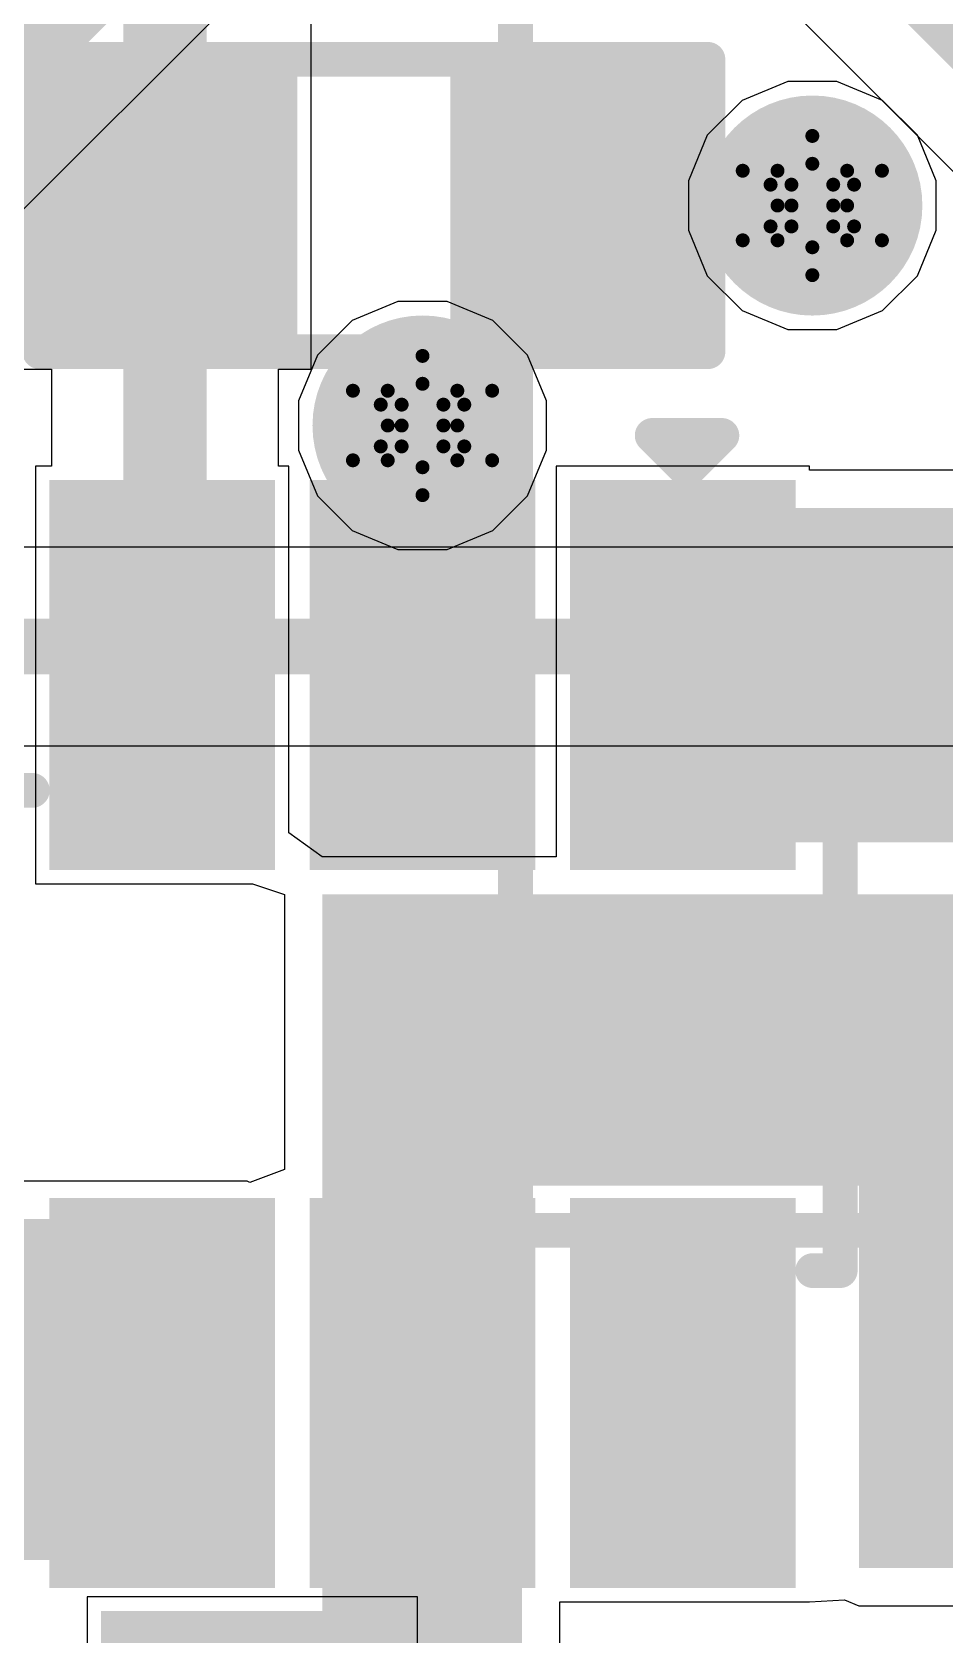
# Model space of a CAD drawing. Header units: inches. Extents: x -2.7 to 10.9, y -2.9 to 7.4.
# Drawn here: x -2.0991 to -1.968, y 1.6312 to 1.8615 of the extents above; entities that cross this region are included whole.
import ezdxf

# ---------------------------------------------------------------- set-up
doc = ezdxf.new("R2010")
doc.units = ezdxf.units.IN
doc.header["$MEASUREMENT"] = 0
for name, color, linetype in [('Board Outline', 216, 'Continuous'), ('Bottom Layer', 5, 'Continuous'), ('Bottom Overlay', 54, 'Continuous'), ('Bottom Solder', 6, 'Continuous'), ('Drill Drawing', 1, 'Continuous'), ('Layer 2', 16, 'Continuous'), ('Layer 3', 76, 'Continuous'), ('Top Layer', 1, 'Continuous'), ('Top Overlay', 2, 'Continuous'), ('Top Paste', 8, 'Continuous'), ('Top Solder', 216, 'Continuous'), ('Via Holes', 16, 'Continuous')]:
    doc.layers.add(name, color=color, linetype=linetype)

# ---------------------------------------------------------------- blocks, each defined once
blk = doc.blocks.new('TP12422673_B_119')
at = {"layer": 'Bottom Solder'}
blk.add_hatch(color=6, dxfattribs=at).paths.add_polyline_path([(-0.07474, 0.08668), (-0.07474, 0.00781), (-0.11817, 0.00781), (-0.11817, 0.08668)])
blk = doc.blocks.new('SOT_23_6_135')
at = {"layer": 'Top Layer'}
for points in [[(-0.07559, 0.04961), (-0.02756, 0.04961), (-0.02756, 0.0252), (-0.07559, 0.0252)], [(0.02756, 0.04961), (0.07559, 0.04961), (0.07559, 0.0252), (0.02756, 0.0252)], [(-0.07559, 0.0122), (-0.02756, 0.0122), (-0.02756, -0.0122), (-0.07559, -0.0122)], [(0.02756, 0.0122), (0.07559, 0.0122), (0.07559, -0.0122), (0.02756, -0.0122)], [(-0.07559, -0.0252), (-0.02756, -0.0252), (-0.02756, -0.04961), (-0.07559, -0.04961)], [(0.02756, -0.0252), (0.07559, -0.0252), (0.07559, -0.04961), (0.02756, -0.04961)]]:
    blk.add_hatch(color=1, dxfattribs=at).paths.add_polyline_path(points)
at = {"layer": 'Top Paste'}
for points in [[(-0.07559, 0.04961), (-0.02756, 0.04961), (-0.02756, 0.0252), (-0.07559, 0.0252)], [(0.02756, 0.04961), (0.07559, 0.04961), (0.07559, 0.0252), (0.02756, 0.0252)], [(-0.07559, 0.0122), (-0.02756, 0.0122), (-0.02756, -0.0122), (-0.07559, -0.0122)], [(0.02756, 0.0122), (0.07559, 0.0122), (0.07559, -0.0122), (0.02756, -0.0122)], [(-0.07559, -0.0252), (-0.02756, -0.0252), (-0.02756, -0.04961), (-0.07559, -0.04961)], [(0.02756, -0.0252), (0.07559, -0.0252), (0.07559, -0.04961), (0.02756, -0.04961)]]:
    blk.add_hatch(color=8, dxfattribs=at).paths.add_polyline_path(points)
at = {"layer": 'Top Solder'}
for points in [[(-0.07959, 0.05361), (-0.02356, 0.05361), (-0.02356, 0.0212), (-0.07959, 0.0212)], [(0.02356, 0.05361), (0.07959, 0.05361), (0.07959, 0.0212), (0.02356, 0.0212)], [(-0.07959, 0.0162), (-0.02356, 0.0162), (-0.02356, -0.0162), (-0.07959, -0.0162)], [(0.02356, 0.0162), (0.07959, 0.0162), (0.07959, -0.0162), (0.02356, -0.0162)], [(-0.07959, -0.0212), (-0.02356, -0.0212), (-0.02356, -0.05361), (-0.07959, -0.05361)], [(0.02356, -0.0212), (0.07959, -0.0212), (0.07959, -0.05361), (0.02356, -0.05361)]]:
    blk.add_hatch(color=216, dxfattribs=at).paths.add_polyline_path(points)
at = {"layer": 'Top Overlay'}
for points in [[(-0.035, 0.05606, 0.005, 0.005, 0), (-0.035, 0.06, 0.005, 0.005, 0)], [(0.034, 0.06, 0.005, 0.005, 0), (-0.035, 0.06, 0.005, 0.005, 0)], [(0.034, 0.05606, 0.005, 0.005, 0), (0.034, 0.06, 0.005, 0.005, 0)], [(-0.086, 0.033, 0.005, 0.005, 0), (-0.086, 0.043, 0.005, 0.005, 0)], [(-0.081, 0.038, 0.005, 0.005, 0), (-0.086, 0.043, 0.005, 0.005, 0)], [(-0.086, 0.033, 0.005, 0.005, 0), (-0.081, 0.038, 0.005, 0.005, 0)], [(-0.035, -0.06, 0.005, 0.005, 0), (-0.035, -0.05606, 0.005, 0.005, 0)], [(0.034, -0.06, 0.005, 0.005, 0), (0.034, -0.05606, 0.005, 0.005, 0)], [(0.034, -0.06, 0.005, 0.005, 0), (-0.035, -0.06, 0.005, 0.005, 0)]]:
    blk.add_lwpolyline(points, format="xyseb", dxfattribs=at)
for points in [[(-0.03625, 0.06, 0.0025, 0.0025, 1), (-0.03375, 0.06, 0.0025, 0.0025, 1)], [(-0.03625, 0.06, 0.0025, 0.0025, 1), (-0.03375, 0.06, 0.0025, 0.0025, 1)], [(0.03275, 0.06, 0.0025, 0.0025, 1), (0.03525, 0.06, 0.0025, 0.0025, 1)], [(0.03275, 0.06, 0.0025, 0.0025, 1), (0.03525, 0.06, 0.0025, 0.0025, 1)], [(-0.03625, 0.05606, 0.0025, 0.0025, 1), (-0.03375, 0.05606, 0.0025, 0.0025, 1)], [(0.03275, 0.05606, 0.0025, 0.0025, 1), (0.03525, 0.05606, 0.0025, 0.0025, 1)], [(-0.08725, 0.043, 0.0025, 0.0025, 1), (-0.08475, 0.043, 0.0025, 0.0025, 1)], [(-0.08725, 0.043, 0.0025, 0.0025, 1), (-0.08475, 0.043, 0.0025, 0.0025, 1)], [(-0.08225, 0.038, 0.0025, 0.0025, 1), (-0.07975, 0.038, 0.0025, 0.0025, 1)], [(-0.08225, 0.038, 0.0025, 0.0025, 1), (-0.07975, 0.038, 0.0025, 0.0025, 1)], [(-0.08725, 0.033, 0.0025, 0.0025, 1), (-0.08475, 0.033, 0.0025, 0.0025, 1)], [(-0.08725, 0.033, 0.0025, 0.0025, 1), (-0.08475, 0.033, 0.0025, 0.0025, 1)], [(-0.03625, -0.05606, 0.0025, 0.0025, 1), (-0.03375, -0.05606, 0.0025, 0.0025, 1)], [(0.03275, -0.05606, 0.0025, 0.0025, 1), (0.03525, -0.05606, 0.0025, 0.0025, 1)], [(-0.03625, -0.06, 0.0025, 0.0025, 1), (-0.03375, -0.06, 0.0025, 0.0025, 1)], [(-0.03625, -0.06, 0.0025, 0.0025, 1), (-0.03375, -0.06, 0.0025, 0.0025, 1)], [(0.03275, -0.06, 0.0025, 0.0025, 1), (0.03525, -0.06, 0.0025, 0.0025, 1)], [(0.03275, -0.06, 0.0025, 0.0025, 1), (0.03525, -0.06, 0.0025, 0.0025, 1)]]:
    blk.add_lwpolyline(points, format="xyseb", close=True, dxfattribs=at)
blk = doc.blocks.new('R___0603_200')
at = {"layer": 'Top Layer'}
for points in [[(-0.015, 0.0175), (-0.015, -0.0175), (-0.045, -0.0175), (-0.045, 0.0175)], [(0.045, 0.0175), (0.045, -0.0175), (0.015, -0.0175), (0.015, 0.0175)]]:
    blk.add_hatch(color=1, dxfattribs=at).paths.add_polyline_path(points)
at = {"layer": 'Top Paste'}
for points in [[(-0.015, 0.0175), (-0.015, -0.0175), (-0.045, -0.0175), (-0.045, 0.0175)], [(0.045, 0.0175), (0.045, -0.0175), (0.015, -0.0175), (0.015, 0.0175)]]:
    blk.add_hatch(color=8, dxfattribs=at).paths.add_polyline_path(points)
at = {"layer": 'Top Solder'}
for points in [[(-0.011, 0.0215), (-0.011, -0.0215), (-0.049, -0.0215), (-0.049, 0.0215)], [(0.049, 0.0215), (0.049, -0.0215), (0.011, -0.0215), (0.011, 0.0215)]]:
    blk.add_hatch(color=216, dxfattribs=at).paths.add_polyline_path(points)
at = {"layer": 'Top Overlay'}
for points in [[(0.048, 0.021, 0.005, 0.005, 0), (-0.048, 0.021, 0.005, 0.005, 0)], [(-0.048, 0.021, 0.005, 0.005, 0), (-0.048, -0.021, 0.005, 0.005, 0)], [(0.048, 0.021, 0.005, 0.005, 0), (0.048, -0.021, 0.005, 0.005, 0)], [(0.048, -0.021, 0.005, 0.005, 0), (-0.048, -0.021, 0.005, 0.005, 0)]]:
    blk.add_lwpolyline(points, format="xyseb", dxfattribs=at)
for points in [[(-0.04925, 0.021, 0.0025, 0.0025, 1), (-0.04675, 0.021, 0.0025, 0.0025, 1)], [(-0.04925, 0.021, 0.0025, 0.0025, 1), (-0.04675, 0.021, 0.0025, 0.0025, 1)], [(0.04675, 0.021, 0.0025, 0.0025, 1), (0.04925, 0.021, 0.0025, 0.0025, 1)], [(0.04675, 0.021, 0.0025, 0.0025, 1), (0.04925, 0.021, 0.0025, 0.0025, 1)], [(-0.04925, -0.021, 0.0025, 0.0025, 1), (-0.04675, -0.021, 0.0025, 0.0025, 1)], [(-0.04925, -0.021, 0.0025, 0.0025, 1), (-0.04675, -0.021, 0.0025, 0.0025, 1)], [(0.04675, -0.021, 0.0025, 0.0025, 1), (0.04925, -0.021, 0.0025, 0.0025, 1)], [(0.04675, -0.021, 0.0025, 0.0025, 1), (0.04925, -0.021, 0.0025, 0.0025, 1)]]:
    blk.add_lwpolyline(points, format="xyseb", close=True, dxfattribs=at)
blk = doc.blocks.new('SMRH74_220MT_B_240')
at = {"layer": 'Bottom Overlay'}
for points in [[(-0.14764, 0.14764, 0.005, 0.005, 0), (-0.14764, 0.05736, 0.005, 0.005, 0)], [(-0.14764, 0.14764, 0.005, 0.005, 0), (0.14764, 0.14764, 0.005, 0.005, 0)]]:
    blk.add_lwpolyline(points, format="xyseb", dxfattribs=at)
blk.add_lwpolyline([(-0.14889, 0.14764, 0.0025, 0.0025, 1), (-0.14639, 0.14764, 0.0025, 0.0025, 1)], format="xyseb", close=True, dxfattribs=at)
blk.add_lwpolyline([(-0.14889, 0.14764, 0.0025, 0.0025, 1), (-0.14639, 0.14764, 0.0025, 0.0025, 1)], format="xyseb", close=True, dxfattribs=at)

msp = doc.modelspace()

# ---------------------------------------------------------------- hatches: boundary and pattern name
at = {"layer": 'Bottom Layer'}
h = msp.add_hatch(color=5, dxfattribs=at)
edge = h.paths.add_edge_path()
edge.add_arc((-1.987, 1.83661), 0.01181, 0, 360)
h = msp.add_hatch(color=5, dxfattribs=at)
edge = h.paths.add_edge_path()
edge.add_arc((-2.043, 1.805), 0.01181, 0, 360)
at = {"layer": 'Bottom Solder'}
h = msp.add_hatch(color=6, dxfattribs=at)
edge = h.paths.add_edge_path()
edge.add_arc((-1.987, 1.83661), 0.01581, 0, 360)
h = msp.add_hatch(color=6, dxfattribs=at)
edge = h.paths.add_edge_path()
edge.add_arc((-2.043, 1.805), 0.01581, 0, 360)
at = {"layer": 'Layer 2'}
h = msp.add_hatch(color=16, dxfattribs=at)
edge = h.paths.add_edge_path()
edge.add_arc((-1.987, 1.83661), 0.01181, 0, 360)
h = msp.add_hatch(color=16, dxfattribs=at)
edge = h.paths.add_edge_path()
edge.add_arc((-2.043, 1.805), 0.01181, 0, 360)
at = {"layer": 'Layer 3'}
h = msp.add_hatch(color=76, dxfattribs=at)
edge = h.paths.add_edge_path()
edge.add_arc((-1.987, 1.83661), 0.01181, 0, 360)
h = msp.add_hatch(color=76, dxfattribs=at)
edge = h.paths.add_edge_path()
edge.add_arc((-2.043, 1.805), 0.01181, 0, 360)
at = {"layer": 'Top Layer'}
h = msp.add_hatch(color=1, dxfattribs=at)
edge = h.paths.add_edge_path()
edge.add_arc((-1.987, 1.83661), 0.01181, 0, 360)
h = msp.add_hatch(color=1, dxfattribs=at)
edge = h.paths.add_edge_path()
edge.add_arc((-2.043, 1.805), 0.01181, 0, 360)
for points in [[(-2.0178, 1.74513), (-1.9325, 1.74513), (-1.9325, 1.79317), (-2.0178, 1.79317)], [(-2.0574, 1.59784), (-2.02869, 1.59784), (-2.02869, 1.73763), (-2.0574, 1.73763)], [(-2.0552, 1.69579), (-1.782, 1.69579), (-1.782, 1.73763), (-2.0552, 1.73763)], [(-1.98032, 1.64082), (-1.782, 1.64082), (-1.782, 1.73763), (-1.98032, 1.73763)], [(-2.15284, 1.64198), (-2.0682, 1.64198), (-2.0682, 1.691), (-2.15284, 1.691)], [(-2.09261, 1.64198), (-2.0682, 1.64198), (-2.0682, 1.69002), (-2.09261, 1.69002)]]:
    msp.add_hatch(color=1, dxfattribs=at).paths.add_polyline_path(points)
at = {"layer": 'Top Solder'}
h = msp.add_hatch(color=216, dxfattribs=at)
edge = h.paths.add_edge_path()
edge.add_arc((-1.987, 1.83661), 0.01581, 0, 360)
h = msp.add_hatch(color=216, dxfattribs=at)
edge = h.paths.add_edge_path()
edge.add_arc((-2.043, 1.805), 0.01581, 0, 360)
at = {"layer": 'Via Holes'}
h = msp.add_hatch(color=7, dxfattribs=at)
edge = h.paths.add_edge_path()
edge.add_arc((-1.987, 1.83661), 0.00591, 0, 360)
h = msp.add_hatch(color=7, dxfattribs=at)
edge = h.paths.add_edge_path()
edge.add_arc((-2.043, 1.805), 0.00591, 0, 360)

# ---------------------------------------------------------------- linework, layer by layer
at = {"layer": 'Board Outline'}
msp.add_lwpolyline([(-2.49969, 1.37795, 0.005, 0.005, -0.740599), (2.8433, 0.25075, 0.005, 0.005, 0)], format="xyseb", dxfattribs=at)
at = {"layer": 'Bottom Layer'}
for p, q in [((-2.10298, 1.83344), (-1.94183, 1.99458)), ((-1.99962, 1.87438), (-1.96614, 1.8409)), ((-1.95194, 1.78751), (-2.11681, 1.78751)), ((-2.1109, 1.75896), (-1.94114, 1.75896)), ((-2.04374, 1.63668), (-2.09117, 1.63668)), ((-2.09117, 1.63668), (-2.09117, 1.61309)), ((-2.04374, 1.55381), (-2.04374, 1.63668))]:
    msp.add_line(p, q, dxfattribs=at)
for points in [[(-2.11739, 1.84786, 0.02, 0.02, 0), (-1.85926, 2.106, 0.02, 0.02, 0)], [(-1.987, 1.887, 0.015, 0.015, 0), (-1.9483, 1.8483, 0.015, 0.015, 0)], [(-2.11681, 1.77324, 0.008, 0.008, 0), (-1.13079, 1.77324, 0.008, 0.008, 0)]]:
    msp.add_lwpolyline(points, format="xyseb", dxfattribs=at)
at = {"layer": 'Drill Drawing'}
for points in [[(-1.992, 1.84161, 0.002, 0.002, 0), (-1.987, 1.84661, 0.002, 0.002, 0)], [(-1.987, 1.84661, 0.002, 0.002, 0), (-1.982, 1.84161, 0.002, 0.002, 0)], [(-1.997, 1.84161, 0.002, 0.002, 0), (-1.992, 1.83661, 0.002, 0.002, 0)], [(-1.997, 1.84161, 0.002, 0.002, 0), (-1.992, 1.84161, 0.002, 0.002, 0)], [(-1.99, 1.83961, 0.002, 0.002, 0), (-1.987, 1.84261, 0.002, 0.002, 0)], [(-1.987, 1.84261, 0.002, 0.002, 0), (-1.984, 1.83961, 0.002, 0.002, 0)], [(-1.982, 1.84161, 0.002, 0.002, 0), (-1.977, 1.84161, 0.002, 0.002, 0)], [(-1.982, 1.83661, 0.002, 0.002, 0), (-1.977, 1.84161, 0.002, 0.002, 0)], [(-1.993, 1.83961, 0.002, 0.002, 0), (-1.99, 1.83661, 0.002, 0.002, 0)], [(-1.993, 1.83961, 0.002, 0.002, 0), (-1.99, 1.83961, 0.002, 0.002, 0)], [(-1.984, 1.83961, 0.002, 0.002, 0), (-1.981, 1.83961, 0.002, 0.002, 0)], [(-1.984, 1.83661, 0.002, 0.002, 0), (-1.981, 1.83961, 0.002, 0.002, 0)], [(-1.997, 1.83161, 0.002, 0.002, 0), (-1.992, 1.83661, 0.002, 0.002, 0)], [(-1.993, 1.83361, 0.002, 0.002, 0), (-1.99, 1.83661, 0.002, 0.002, 0)], [(-1.984, 1.83661, 0.002, 0.002, 0), (-1.981, 1.83361, 0.002, 0.002, 0)], [(-1.982, 1.83661, 0.002, 0.002, 0), (-1.977, 1.83161, 0.002, 0.002, 0)], [(-1.993, 1.83361, 0.002, 0.002, 0), (-1.99, 1.83361, 0.002, 0.002, 0)], [(-1.99, 1.83361, 0.002, 0.002, 0), (-1.987, 1.83061, 0.002, 0.002, 0)], [(-1.987, 1.83061, 0.002, 0.002, 0), (-1.984, 1.83361, 0.002, 0.002, 0)], [(-1.984, 1.83361, 0.002, 0.002, 0), (-1.981, 1.83361, 0.002, 0.002, 0)], [(-1.997, 1.83161, 0.002, 0.002, 0), (-1.992, 1.83161, 0.002, 0.002, 0)], [(-1.992, 1.83161, 0.002, 0.002, 0), (-1.987, 1.82661, 0.002, 0.002, 0)], [(-1.987, 1.82661, 0.002, 0.002, 0), (-1.982, 1.83161, 0.002, 0.002, 0)], [(-1.982, 1.83161, 0.002, 0.002, 0), (-1.977, 1.83161, 0.002, 0.002, 0)], [(-2.048, 1.81, 0.002, 0.002, 0), (-2.043, 1.815, 0.002, 0.002, 0)], [(-2.043, 1.815, 0.002, 0.002, 0), (-2.038, 1.81, 0.002, 0.002, 0)], [(-2.053, 1.81, 0.002, 0.002, 0), (-2.048, 1.805, 0.002, 0.002, 0)], [(-2.053, 1.81, 0.002, 0.002, 0), (-2.048, 1.81, 0.002, 0.002, 0)], [(-2.046, 1.808, 0.002, 0.002, 0), (-2.043, 1.811, 0.002, 0.002, 0)], [(-2.043, 1.811, 0.002, 0.002, 0), (-2.04, 1.808, 0.002, 0.002, 0)], [(-2.038, 1.81, 0.002, 0.002, 0), (-2.033, 1.81, 0.002, 0.002, 0)], [(-2.038, 1.805, 0.002, 0.002, 0), (-2.033, 1.81, 0.002, 0.002, 0)], [(-2.049, 1.808, 0.002, 0.002, 0), (-2.046, 1.805, 0.002, 0.002, 0)], [(-2.049, 1.808, 0.002, 0.002, 0), (-2.046, 1.808, 0.002, 0.002, 0)], [(-2.04, 1.808, 0.002, 0.002, 0), (-2.037, 1.808, 0.002, 0.002, 0)], [(-2.04, 1.805, 0.002, 0.002, 0), (-2.037, 1.808, 0.002, 0.002, 0)], [(-2.053, 1.8, 0.002, 0.002, 0), (-2.048, 1.805, 0.002, 0.002, 0)], [(-2.049, 1.802, 0.002, 0.002, 0), (-2.046, 1.805, 0.002, 0.002, 0)], [(-2.04, 1.805, 0.002, 0.002, 0), (-2.037, 1.802, 0.002, 0.002, 0)], [(-2.038, 1.805, 0.002, 0.002, 0), (-2.033, 1.8, 0.002, 0.002, 0)], [(-2.049, 1.802, 0.002, 0.002, 0), (-2.046, 1.802, 0.002, 0.002, 0)], [(-2.046, 1.802, 0.002, 0.002, 0), (-2.043, 1.799, 0.002, 0.002, 0)], [(-2.043, 1.799, 0.002, 0.002, 0), (-2.04, 1.802, 0.002, 0.002, 0)], [(-2.04, 1.802, 0.002, 0.002, 0), (-2.037, 1.802, 0.002, 0.002, 0)], [(-2.053, 1.8, 0.002, 0.002, 0), (-2.048, 1.8, 0.002, 0.002, 0)], [(-2.048, 1.8, 0.002, 0.002, 0), (-2.043, 1.795, 0.002, 0.002, 0)], [(-2.043, 1.795, 0.002, 0.002, 0), (-2.038, 1.8, 0.002, 0.002, 0)], [(-2.038, 1.8, 0.002, 0.002, 0), (-2.033, 1.8, 0.002, 0.002, 0)]]:
    msp.add_lwpolyline(points, format="xyseb", dxfattribs=at)
for points in [[(-1.9875, 1.84661, 0.001, 0.001, 1), (-1.9865, 1.84661, 0.001, 0.001, 1)], [(-1.9875, 1.84661, 0.001, 0.001, 1), (-1.9865, 1.84661, 0.001, 0.001, 1)], [(-1.9975, 1.84161, 0.001, 0.001, 1), (-1.9965, 1.84161, 0.001, 0.001, 1)], [(-1.9975, 1.84161, 0.001, 0.001, 1), (-1.9965, 1.84161, 0.001, 0.001, 1)], [(-1.9925, 1.84161, 0.001, 0.001, 1), (-1.9915, 1.84161, 0.001, 0.001, 1)], [(-1.9925, 1.84161, 0.001, 0.001, 1), (-1.9915, 1.84161, 0.001, 0.001, 1)], [(-1.9875, 1.84261, 0.001, 0.001, 1), (-1.9865, 1.84261, 0.001, 0.001, 1)], [(-1.9875, 1.84261, 0.001, 0.001, 1), (-1.9865, 1.84261, 0.001, 0.001, 1)], [(-1.9825, 1.84161, 0.001, 0.001, 1), (-1.9815, 1.84161, 0.001, 0.001, 1)], [(-1.9825, 1.84161, 0.001, 0.001, 1), (-1.9815, 1.84161, 0.001, 0.001, 1)], [(-1.9775, 1.84161, 0.001, 0.001, 1), (-1.9765, 1.84161, 0.001, 0.001, 1)], [(-1.9775, 1.84161, 0.001, 0.001, 1), (-1.9765, 1.84161, 0.001, 0.001, 1)], [(-1.9935, 1.83961, 0.001, 0.001, 1), (-1.9925, 1.83961, 0.001, 0.001, 1)], [(-1.9935, 1.83961, 0.001, 0.001, 1), (-1.9925, 1.83961, 0.001, 0.001, 1)], [(-1.9905, 1.83961, 0.001, 0.001, 1), (-1.9895, 1.83961, 0.001, 0.001, 1)], [(-1.9905, 1.83961, 0.001, 0.001, 1), (-1.9895, 1.83961, 0.001, 0.001, 1)], [(-1.9845, 1.83961, 0.001, 0.001, 1), (-1.9835, 1.83961, 0.001, 0.001, 1)], [(-1.9845, 1.83961, 0.001, 0.001, 1), (-1.9835, 1.83961, 0.001, 0.001, 1)], [(-1.9815, 1.83961, 0.001, 0.001, 1), (-1.9805, 1.83961, 0.001, 0.001, 1)], [(-1.9815, 1.83961, 0.001, 0.001, 1), (-1.9805, 1.83961, 0.001, 0.001, 1)], [(-1.9925, 1.83661, 0.001, 0.001, 1), (-1.9915, 1.83661, 0.001, 0.001, 1)], [(-1.9925, 1.83661, 0.001, 0.001, 1), (-1.9915, 1.83661, 0.001, 0.001, 1)], [(-1.9905, 1.83661, 0.001, 0.001, 1), (-1.9895, 1.83661, 0.001, 0.001, 1)], [(-1.9905, 1.83661, 0.001, 0.001, 1), (-1.9895, 1.83661, 0.001, 0.001, 1)], [(-1.9845, 1.83661, 0.001, 0.001, 1), (-1.9835, 1.83661, 0.001, 0.001, 1)], [(-1.9845, 1.83661, 0.001, 0.001, 1), (-1.9835, 1.83661, 0.001, 0.001, 1)], [(-1.9825, 1.83661, 0.001, 0.001, 1), (-1.9815, 1.83661, 0.001, 0.001, 1)], [(-1.9825, 1.83661, 0.001, 0.001, 1), (-1.9815, 1.83661, 0.001, 0.001, 1)], [(-1.9935, 1.83361, 0.001, 0.001, 1), (-1.9925, 1.83361, 0.001, 0.001, 1)], [(-1.9935, 1.83361, 0.001, 0.001, 1), (-1.9925, 1.83361, 0.001, 0.001, 1)], [(-1.9905, 1.83361, 0.001, 0.001, 1), (-1.9895, 1.83361, 0.001, 0.001, 1)], [(-1.9905, 1.83361, 0.001, 0.001, 1), (-1.9895, 1.83361, 0.001, 0.001, 1)], [(-1.9845, 1.83361, 0.001, 0.001, 1), (-1.9835, 1.83361, 0.001, 0.001, 1)], [(-1.9845, 1.83361, 0.001, 0.001, 1), (-1.9835, 1.83361, 0.001, 0.001, 1)], [(-1.9815, 1.83361, 0.001, 0.001, 1), (-1.9805, 1.83361, 0.001, 0.001, 1)], [(-1.9815, 1.83361, 0.001, 0.001, 1), (-1.9805, 1.83361, 0.001, 0.001, 1)], [(-1.9975, 1.83161, 0.001, 0.001, 1), (-1.9965, 1.83161, 0.001, 0.001, 1)], [(-1.9975, 1.83161, 0.001, 0.001, 1), (-1.9965, 1.83161, 0.001, 0.001, 1)], [(-1.9925, 1.83161, 0.001, 0.001, 1), (-1.9915, 1.83161, 0.001, 0.001, 1)], [(-1.9925, 1.83161, 0.001, 0.001, 1), (-1.9915, 1.83161, 0.001, 0.001, 1)], [(-1.9875, 1.83061, 0.001, 0.001, 1), (-1.9865, 1.83061, 0.001, 0.001, 1)], [(-1.9875, 1.83061, 0.001, 0.001, 1), (-1.9865, 1.83061, 0.001, 0.001, 1)], [(-1.9825, 1.83161, 0.001, 0.001, 1), (-1.9815, 1.83161, 0.001, 0.001, 1)], [(-1.9825, 1.83161, 0.001, 0.001, 1), (-1.9815, 1.83161, 0.001, 0.001, 1)], [(-1.9775, 1.83161, 0.001, 0.001, 1), (-1.9765, 1.83161, 0.001, 0.001, 1)], [(-1.9775, 1.83161, 0.001, 0.001, 1), (-1.9765, 1.83161, 0.001, 0.001, 1)], [(-1.9875, 1.82661, 0.001, 0.001, 1), (-1.9865, 1.82661, 0.001, 0.001, 1)], [(-1.9875, 1.82661, 0.001, 0.001, 1), (-1.9865, 1.82661, 0.001, 0.001, 1)], [(-2.0435, 1.815, 0.001, 0.001, 1), (-2.0425, 1.815, 0.001, 0.001, 1)], [(-2.0435, 1.815, 0.001, 0.001, 1), (-2.0425, 1.815, 0.001, 0.001, 1)], [(-2.0535, 1.81, 0.001, 0.001, 1), (-2.0525, 1.81, 0.001, 0.001, 1)], [(-2.0535, 1.81, 0.001, 0.001, 1), (-2.0525, 1.81, 0.001, 0.001, 1)], [(-2.0485, 1.81, 0.001, 0.001, 1), (-2.0475, 1.81, 0.001, 0.001, 1)], [(-2.0485, 1.81, 0.001, 0.001, 1), (-2.0475, 1.81, 0.001, 0.001, 1)], [(-2.0435, 1.811, 0.001, 0.001, 1), (-2.0425, 1.811, 0.001, 0.001, 1)], [(-2.0435, 1.811, 0.001, 0.001, 1), (-2.0425, 1.811, 0.001, 0.001, 1)], [(-2.0385, 1.81, 0.001, 0.001, 1), (-2.0375, 1.81, 0.001, 0.001, 1)], [(-2.0385, 1.81, 0.001, 0.001, 1), (-2.0375, 1.81, 0.001, 0.001, 1)], [(-2.0335, 1.81, 0.001, 0.001, 1), (-2.0325, 1.81, 0.001, 0.001, 1)], [(-2.0335, 1.81, 0.001, 0.001, 1), (-2.0325, 1.81, 0.001, 0.001, 1)], [(-2.0495, 1.808, 0.001, 0.001, 1), (-2.0485, 1.808, 0.001, 0.001, 1)], [(-2.0495, 1.808, 0.001, 0.001, 1), (-2.0485, 1.808, 0.001, 0.001, 1)], [(-2.0465, 1.808, 0.001, 0.001, 1), (-2.0455, 1.808, 0.001, 0.001, 1)], [(-2.0465, 1.808, 0.001, 0.001, 1), (-2.0455, 1.808, 0.001, 0.001, 1)], [(-2.0405, 1.808, 0.001, 0.001, 1), (-2.0395, 1.808, 0.001, 0.001, 1)], [(-2.0405, 1.808, 0.001, 0.001, 1), (-2.0395, 1.808, 0.001, 0.001, 1)], [(-2.0375, 1.808, 0.001, 0.001, 1), (-2.0365, 1.808, 0.001, 0.001, 1)], [(-2.0375, 1.808, 0.001, 0.001, 1), (-2.0365, 1.808, 0.001, 0.001, 1)], [(-2.0485, 1.805, 0.001, 0.001, 1), (-2.0475, 1.805, 0.001, 0.001, 1)], [(-2.0485, 1.805, 0.001, 0.001, 1), (-2.0475, 1.805, 0.001, 0.001, 1)], [(-2.0465, 1.805, 0.001, 0.001, 1), (-2.0455, 1.805, 0.001, 0.001, 1)], [(-2.0465, 1.805, 0.001, 0.001, 1), (-2.0455, 1.805, 0.001, 0.001, 1)], [(-2.0405, 1.805, 0.001, 0.001, 1), (-2.0395, 1.805, 0.001, 0.001, 1)], [(-2.0405, 1.805, 0.001, 0.001, 1), (-2.0395, 1.805, 0.001, 0.001, 1)], [(-2.0385, 1.805, 0.001, 0.001, 1), (-2.0375, 1.805, 0.001, 0.001, 1)], [(-2.0385, 1.805, 0.001, 0.001, 1), (-2.0375, 1.805, 0.001, 0.001, 1)], [(-2.0495, 1.802, 0.001, 0.001, 1), (-2.0485, 1.802, 0.001, 0.001, 1)], [(-2.0495, 1.802, 0.001, 0.001, 1), (-2.0485, 1.802, 0.001, 0.001, 1)], [(-2.0465, 1.802, 0.001, 0.001, 1), (-2.0455, 1.802, 0.001, 0.001, 1)], [(-2.0465, 1.802, 0.001, 0.001, 1), (-2.0455, 1.802, 0.001, 0.001, 1)], [(-2.0405, 1.802, 0.001, 0.001, 1), (-2.0395, 1.802, 0.001, 0.001, 1)], [(-2.0405, 1.802, 0.001, 0.001, 1), (-2.0395, 1.802, 0.001, 0.001, 1)], [(-2.0375, 1.802, 0.001, 0.001, 1), (-2.0365, 1.802, 0.001, 0.001, 1)], [(-2.0375, 1.802, 0.001, 0.001, 1), (-2.0365, 1.802, 0.001, 0.001, 1)], [(-2.0535, 1.8, 0.001, 0.001, 1), (-2.0525, 1.8, 0.001, 0.001, 1)], [(-2.0535, 1.8, 0.001, 0.001, 1), (-2.0525, 1.8, 0.001, 0.001, 1)], [(-2.0485, 1.8, 0.001, 0.001, 1), (-2.0475, 1.8, 0.001, 0.001, 1)], [(-2.0485, 1.8, 0.001, 0.001, 1), (-2.0475, 1.8, 0.001, 0.001, 1)], [(-2.0435, 1.799, 0.001, 0.001, 1), (-2.0425, 1.799, 0.001, 0.001, 1)], [(-2.0435, 1.799, 0.001, 0.001, 1), (-2.0425, 1.799, 0.001, 0.001, 1)], [(-2.0385, 1.8, 0.001, 0.001, 1), (-2.0375, 1.8, 0.001, 0.001, 1)], [(-2.0385, 1.8, 0.001, 0.001, 1), (-2.0375, 1.8, 0.001, 0.001, 1)], [(-2.0335, 1.8, 0.001, 0.001, 1), (-2.0325, 1.8, 0.001, 0.001, 1)], [(-2.0335, 1.8, 0.001, 0.001, 1), (-2.0325, 1.8, 0.001, 0.001, 1)], [(-2.0435, 1.795, 0.001, 0.001, 1), (-2.0425, 1.795, 0.001, 0.001, 1)], [(-2.0435, 1.795, 0.001, 0.001, 1), (-2.0425, 1.795, 0.001, 0.001, 1)]]:
    msp.add_lwpolyline(points, format="xyseb", close=True, dxfattribs=at)
at = {"layer": 'Layer 3'}
for p, q in [((-1.99054, 1.85443), (-1.99709, 1.85171)), ((-1.98346, 1.85443), (-1.99054, 1.85443)), ((-1.97691, 1.85171), (-1.98346, 1.85443)), ((-1.99709, 1.85171), (-2.0021, 1.8467)), ((-1.9719, 1.8467), (-1.97691, 1.85171)), ((-2.0021, 1.8467), (-2.00481, 1.84016)), ((-1.96919, 1.84016), (-1.9719, 1.8467)), ((-2.00481, 1.84016), (-2.00481, 1.83307)), ((-1.96919, 1.83307), (-1.96919, 1.84016)), ((-2.00481, 1.83307), (-2.0021, 1.82653)), ((-1.9719, 1.82653), (-1.96919, 1.83307)), ((-2.0021, 1.82653), (-1.99709, 1.82151)), ((-1.97691, 1.82151), (-1.9719, 1.82653)), ((-2.04654, 1.82281), (-2.05309, 1.8201)), ((-2.03946, 1.82281), (-2.04654, 1.82281)), ((-2.03291, 1.8201), (-2.03946, 1.82281)), ((-2.05309, 1.8201), (-2.0581, 1.81509)), ((-2.0279, 1.81509), (-2.03291, 1.8201)), ((-1.99709, 1.82151), (-1.99054, 1.8188)), ((-1.98346, 1.8188), (-1.97691, 1.82151)), ((-1.99054, 1.8188), (-1.98346, 1.8188)), ((-2.0581, 1.81509), (-2.06081, 1.80854)), ((-2.02519, 1.80854), (-2.0279, 1.81509)), ((-2.06081, 1.80854), (-2.06081, 1.80146)), ((-2.02519, 1.80146), (-2.02519, 1.80854)), ((-2.06081, 1.80146), (-2.0581, 1.79491)), ((-2.0279, 1.79491), (-2.02519, 1.80146)), ((-2.0581, 1.79491), (-2.05309, 1.7899)), ((-2.03291, 1.7899), (-2.0279, 1.79491)), ((-2.05309, 1.7899), (-2.04654, 1.78719)), ((-2.03946, 1.78719), (-2.03291, 1.7899)), ((-2.04654, 1.78719), (-2.03946, 1.78719))]:
    msp.add_line(p, q, dxfattribs=at)
at = {"layer": 'Top Layer'}
for p, q in [((-2.059, 1.86011), (-2.059, 1.8635)), ((-2.059, 1.81311), (-2.059, 1.86011)), ((-2.059, 1.86011), (-2.059, 1.86011)), ((-2.101, 1.81311), (-2.09631, 1.81311)), ((-2.09631, 1.81311), (-2.09631, 1.79917)), ((-2.06369, 1.79917), (-2.06369, 1.81311)), ((-2.06369, 1.81311), (-2.059, 1.81311)), ((-2.09631, 1.79917), (-2.09861, 1.79917)), ((-2.09861, 1.79917), (-2.09861, 1.73913)), ((-2.0622, 1.79917), (-2.06369, 1.79917)), ((-2.0622, 1.74647), (-2.0622, 1.79917)), ((-1.98739, 1.79917), (-2.0238, 1.79917)), ((-2.0238, 1.79917), (-2.0238, 1.74304)), ((-1.98739, 1.79858), (-1.98739, 1.79917)), ((-1.94099, 1.79858), (-1.98739, 1.79858)), ((-2.0574, 1.74304), (-2.0622, 1.74647)), ((-2.0238, 1.74304), (-2.0574, 1.74304)), ((-2.09861, 1.73913), (-2.06743, 1.73913)), ((-2.06743, 1.73913), (-2.06281, 1.73763)), ((-2.06281, 1.73763), (-2.06281, 1.73439)), ((-2.06281, 1.73439), (-2.06281, 1.69812)), ((-2.06281, 1.69812), (-2.06781, 1.69625)), ((-2.0682, 1.69641), (-2.15284, 1.69641)), ((-2.06781, 1.69625), (-2.0682, 1.69641)), ((-2.02328, 1.60543), (-2.02328, 1.63598)), ((-2.02328, 1.63598), (-1.98739, 1.63598)), ((-1.98739, 1.63598), (-1.98239, 1.63627)), ((-1.98739, 1.63598), (-1.98739, 1.63598)), ((-1.98239, 1.63627), (-1.98032, 1.63541)), ((-1.98032, 1.63541), (-1.782, 1.63541))]:
    msp.add_line(p, q, dxfattribs=at)
for points in [[(-2.08, 1.83661, 0.012, 0.012, 0), (-2.08, 1.887, 0.012, 0.012, 0)], [(-2.08, 1.76955, 0.012, 0.012, 0), (-2.08, 1.83661, 0.012, 0.012, 0)], [(-2.0804, 1.76915, 0.012, 0.012, 0), (-2.08, 1.76955, 0.012, 0.012, 0)]]:
    msp.add_lwpolyline(points, format="xyseb", dxfattribs=at)
for points in [[(-2.083, 1.83661, 0.006, 0.006, 1), (-2.077, 1.83661, 0.006, 0.006, 1)], [(-2.083, 1.83661, 0.006, 0.006, 1), (-2.077, 1.83661, 0.006, 0.006, 1)], [(-2.0834, 1.76915, 0.006, 0.006, 1), (-2.0774, 1.76915, 0.006, 0.006, 1)], [(-2.083, 1.76955, 0.006, 0.006, 1), (-2.077, 1.76955, 0.006, 0.006, 1)], [(-2.083, 1.76955, 0.006, 0.006, 1), (-2.077, 1.76955, 0.006, 0.006, 1)]]:
    msp.add_lwpolyline(points, format="xyseb", close=True, dxfattribs=at)

# ---------------------------------------------------------------- block references
for name, p, rotation in [('SMRH74_220MT_B_240', (-1.882, 1.837), 90), ('R___0603_200', (-2.05, 1.83661), 180), ('SOT_23_6_135', (-2.043, 1.71757), 270)]:
    msp.add_blockref(name, p, dxfattribs=dict(rotation=rotation))
msp.add_blockref('TP12422673_B_119', (-1.971, 1.548))

doc.saveas('drawing.dxf')
